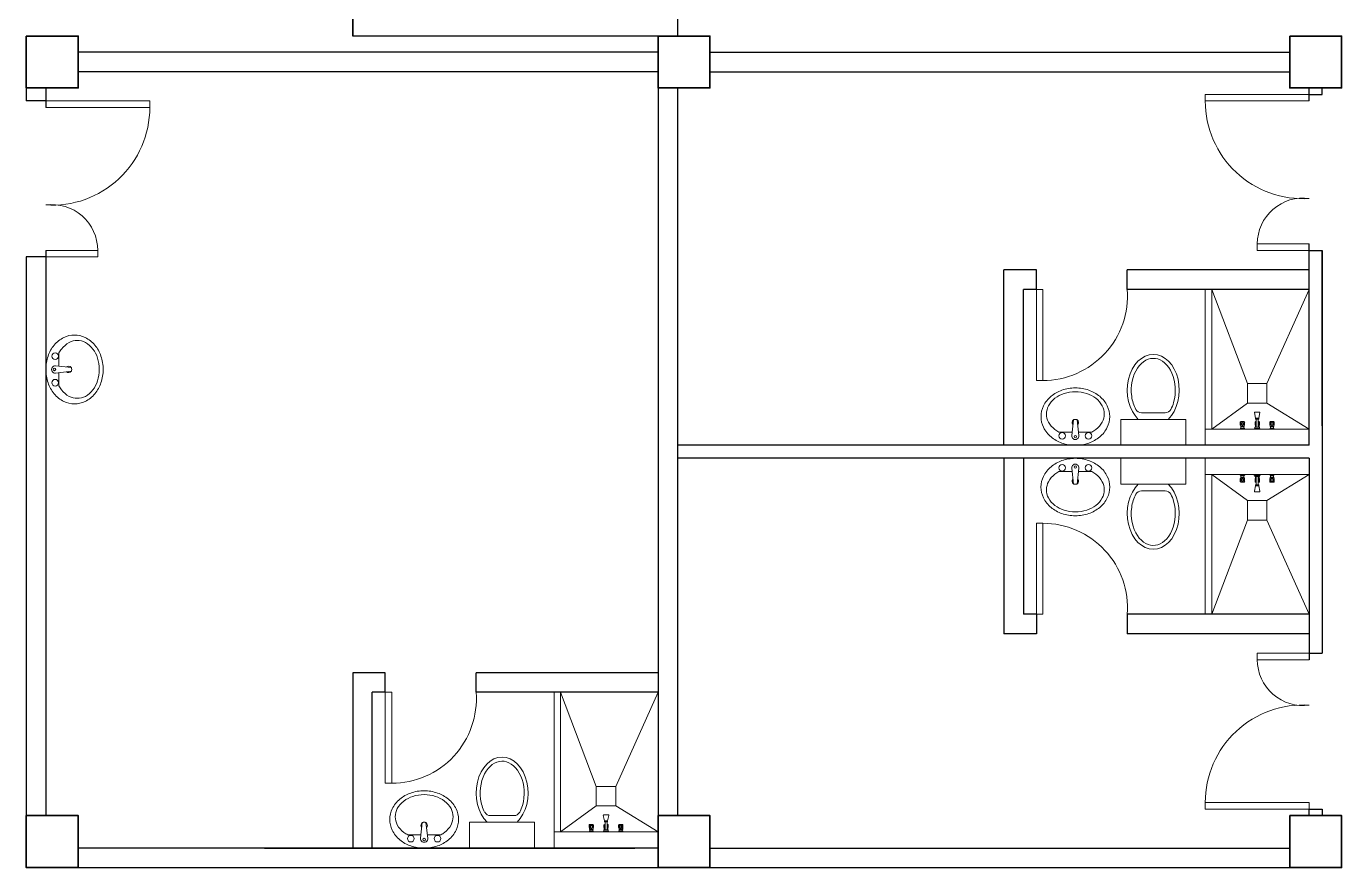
# Model space of a CAD drawing. Header units: millimetres. Extents: x 63005 to 126950, y 36019 to 74749.
# Drawn here: x 63210.56 to 63220.68, y 36152.8 to 36159.28 of the extents above; entities that cross this region are included whole.
import ezdxf

# ---------------------------------------------------------------- set-up
doc = ezdxf.new("R2010")
doc.units = ezdxf.units.MM
doc.header["$LTSCALE"] = 0.04

msp = doc.modelspace()

# ---------------------------------------------------------------- linework, layer by layer
at = {"color": 8, "lineweight": 25}
for p, q in [((63215.568, 36163.58), (63215.568, 36159.205)), ((63213.068, 36160.392), (63213.068, 36159.205)), ((63215.418, 36159.08), (63210.955, 36159.08)), ((63215.818, 36159.08), (63220.28, 36159.08)), ((63215.418, 36158.93), (63210.955, 36158.93)), ((63215.818, 36158.93), (63220.28, 36158.93)), ((63210.555, 36158.805), (63210.555, 36158.705)), ((63210.705, 36158.805), (63210.705, 36158.655)), ((63215.418, 36158.805), (63215.418, 36153.205)), ((63215.568, 36158.805), (63215.568, 36153.205)), ((63210.705, 36158.705), (63210.555, 36158.705)), ((63210.705, 36157.555), (63210.705, 36153.205)), ((63210.555, 36157.505), (63210.555, 36153.205)), ((63210.705, 36157.505), (63210.555, 36157.505)), ((63220.43, 36156.055), (63215.568, 36156.055)), ((63220.43, 36155.955), (63215.568, 36155.955)), ((63215.418, 36152.955), (63210.955, 36152.955)), ((63215.818, 36152.955), (63220.28, 36152.955)), ((63210.955, 36152.805), (63215.418, 36152.805)), ((63215.818, 36152.805), (63220.28, 36152.805))]:
    msp.add_line(p, q, dxfattribs=at)
at = {"color": 8, "linetype": 'ByBlock', "lineweight": 25}
for p, q in [((63220.43, 36158.705), (63220.43, 36158.805)), ((63220.43, 36158.755), (63220.53, 36158.755)), ((63220.53, 36158.755), (63220.53, 36158.805)), ((63220.43, 36156.055), (63220.43, 36157.605)), ((63220.43, 36157.555), (63220.53, 36157.555)), ((63220.53, 36156.205), (63220.53, 36157.555)), ((63220.53, 36157.555), (63220.53, 36154.455)), ((63220.43, 36155.955), (63220.43, 36154.405)), ((63220.53, 36155.805), (63220.53, 36154.455)), ((63220.43, 36154.455), (63220.53, 36154.455)), ((63213.068, 36154.305), (63213.068, 36152.955)), ((63220.43, 36153.205), (63220.43, 36153.255)), ((63220.43, 36153.255), (63220.53, 36153.255)), ((63220.53, 36153.255), (63220.53, 36153.205)), ((63212.389, 36152.955), (63215.239, 36152.955))]:
    msp.add_line(p, q, dxfattribs=at)
at = {"color": 8, "linetype": 'ByBlock', "lineweight": 25, "ltscale": 0.3}
for p, q in [((63218.33, 36157.405), (63218.08, 36157.405)), ((63218.08, 36156.055), (63218.08, 36157.405)), ((63218.33, 36157.255), (63218.33, 36157.405)), ((63220.43, 36157.405), (63219.03, 36157.405)), ((63219.03, 36157.255), (63219.03, 36157.405)), ((63218.33, 36157.255), (63218.23, 36157.255)), ((63218.23, 36156.055), (63218.23, 36157.255)), ((63220.43, 36157.255), (63219.03, 36157.255)), ((63218.08, 36155.955), (63218.08, 36154.605)), ((63218.23, 36155.955), (63218.23, 36154.755)), ((63218.33, 36154.755), (63218.23, 36154.755)), ((63218.33, 36154.755), (63218.33, 36154.605)), ((63220.43, 36154.755), (63219.03, 36154.755)), ((63219.03, 36154.755), (63219.03, 36154.605)), ((63218.33, 36154.605), (63218.08, 36154.605)), ((63220.43, 36154.605), (63219.03, 36154.605)), ((63213.318, 36154.305), (63213.068, 36154.305)), ((63213.318, 36154.155), (63213.318, 36154.305)), ((63215.418, 36154.305), (63214.018, 36154.305)), ((63214.018, 36154.155), (63214.018, 36154.305)), ((63213.318, 36154.155), (63213.218, 36154.155)), ((63213.218, 36152.955), (63213.218, 36154.155)), ((63215.418, 36154.155), (63214.018, 36154.155))]:
    msp.add_line(p, q, dxfattribs=at)
at = {"color": 8, "linetype": 'ByBlock', "lineweight": 9, "ltscale": 0.3}
for p, q in [((63219.955, 36156.53), (63219.68, 36157.255)), ((63220.105, 36156.53), (63220.43, 36157.255)), ((63219.955, 36156.38), (63219.68, 36156.18)), ((63220.105, 36156.38), (63220.43, 36156.18)), ((63219.955, 36155.63), (63219.68, 36155.83)), ((63220.105, 36155.63), (63220.43, 36155.83)), ((63219.955, 36155.48), (63219.68, 36154.755)), ((63220.105, 36155.48), (63220.43, 36154.755)), ((63214.943, 36153.43), (63214.668, 36154.155)), ((63215.093, 36153.43), (63215.418, 36154.155)), ((63214.943, 36153.28), (63214.668, 36153.08)), ((63215.093, 36153.28), (63215.418, 36153.08))]:
    msp.add_line(p, q, dxfattribs=at)
at = {"color": 8, "lineweight": 9}
for p, q in [((63210.903, 36156.654), (63210.781, 36156.667)), ((63210.903, 36156.625), (63210.781, 36156.611)), ((63219.321, 36156.305), (63219.14, 36156.305)), ((63220.018, 36156.265), (63220.01, 36156.307)), ((63220.011, 36156.311), (63220.05, 36156.311)), ((63220.043, 36156.265), (63220.051, 36156.307)), ((63218.616, 36156.252), (63218.603, 36156.131)), ((63218.645, 36156.252), (63218.658, 36156.131)), ((63218.98, 36156.255), (63218.98, 36156.055)), ((63219.48, 36156.255), (63218.98, 36156.255)), ((63219.48, 36156.055), (63219.48, 36156.255)), ((63219.904, 36156.237), (63219.9, 36156.235)), ((63219.9, 36156.235), (63219.9, 36156.213)), ((63219.933, 36156.235), (63219.9, 36156.235)), ((63219.9, 36156.213), (63219.902, 36156.209)), ((63219.903, 36156.207), (63219.903, 36156.201)), ((63219.931, 36156.201), (63219.903, 36156.201)), ((63219.903, 36156.201), (63219.904, 36156.199)), ((63219.904, 36156.238), (63219.904, 36156.237)), ((63219.93, 36156.238), (63219.904, 36156.238)), ((63219.93, 36156.237), (63219.904, 36156.237)), ((63219.904, 36156.226), (63219.904, 36156.214)), ((63219.904, 36156.213), (63219.911, 36156.213)), ((63219.93, 36156.199), (63219.904, 36156.199)), ((63219.905, 36156.187), (63219.905, 36156.199)), ((63219.911, 36156.226), (63219.911, 36156.214)), ((63219.923, 36156.226), (63219.923, 36156.214)), ((63219.93, 36156.213), (63219.923, 36156.213)), ((63219.928, 36156.187), (63219.928, 36156.199)), ((63219.93, 36156.238), (63219.93, 36156.237)), ((63219.93, 36156.237), (63219.933, 36156.235)), ((63219.93, 36156.226), (63219.93, 36156.214)), ((63219.931, 36156.201), (63219.93, 36156.199)), ((63219.933, 36156.213), (63219.931, 36156.209)), ((63219.931, 36156.207), (63219.931, 36156.201)), ((63219.933, 36156.235), (63219.933, 36156.213)), ((63220.013, 36156.195), (63220.048, 36156.195)), ((63220.013, 36156.185), (63220.013, 36156.195)), ((63220.017, 36156.237), (63220.014, 36156.235)), ((63220.023, 36156.235), (63220.014, 36156.235)), ((63220.014, 36156.235), (63220.014, 36156.213)), ((63220.014, 36156.213), (63220.016, 36156.209)), ((63220.016, 36156.207), (63220.016, 36156.201)), ((63220.023, 36156.201), (63220.016, 36156.201)), ((63220.016, 36156.201), (63220.017, 36156.199)), ((63220.023, 36156.238), (63220.017, 36156.238)), ((63220.017, 36156.238), (63220.017, 36156.237)), ((63220.023, 36156.237), (63220.017, 36156.237)), ((63220.017, 36156.226), (63220.017, 36156.214)), ((63220.017, 36156.213), (63220.023, 36156.213)), ((63220.023, 36156.199), (63220.017, 36156.199)), ((63220.043, 36156.265), (63220.018, 36156.265)), ((63220.018, 36156.265), (63220.018, 36156.257)), ((63220.043, 36156.265), (63220.018, 36156.265)), ((63220.018, 36156.257), (63220.043, 36156.257)), ((63220.019, 36156.195), (63220.019, 36156.199)), ((63220.023, 36156.195), (63220.023, 36156.257)), ((63220.038, 36156.195), (63220.023, 36156.195)), ((63220.038, 36156.257), (63220.038, 36156.195)), ((63220.044, 36156.238), (63220.038, 36156.238)), ((63220.044, 36156.237), (63220.038, 36156.237)), ((63220.047, 36156.235), (63220.038, 36156.235)), ((63220.044, 36156.213), (63220.038, 36156.213)), ((63220.044, 36156.201), (63220.038, 36156.201)), ((63220.044, 36156.199), (63220.038, 36156.199)), ((63220.042, 36156.195), (63220.042, 36156.199)), ((63220.043, 36156.257), (63220.043, 36156.265)), ((63220.044, 36156.238), (63220.044, 36156.237)), ((63220.044, 36156.237), (63220.047, 36156.235)), ((63220.044, 36156.226), (63220.044, 36156.214)), ((63220.044, 36156.207), (63220.044, 36156.201)), ((63220.044, 36156.201), (63220.044, 36156.199)), ((63220.047, 36156.213), (63220.045, 36156.209)), ((63220.047, 36156.235), (63220.047, 36156.213)), ((63220.048, 36156.195), (63220.048, 36156.185)), ((63220.131, 36156.237), (63220.127, 36156.235)), ((63220.161, 36156.235), (63220.127, 36156.235)), ((63220.127, 36156.235), (63220.127, 36156.213)), ((63220.127, 36156.213), (63220.13, 36156.209)), ((63220.13, 36156.207), (63220.13, 36156.201)), ((63220.13, 36156.201), (63220.131, 36156.199)), ((63220.158, 36156.201), (63220.13, 36156.201)), ((63220.157, 36156.238), (63220.131, 36156.238)), ((63220.131, 36156.238), (63220.131, 36156.237)), ((63220.157, 36156.237), (63220.131, 36156.237)), ((63220.131, 36156.226), (63220.131, 36156.214)), ((63220.131, 36156.213), (63220.138, 36156.213)), ((63220.157, 36156.199), (63220.131, 36156.199)), ((63220.133, 36156.187), (63220.133, 36156.199)), ((63220.138, 36156.226), (63220.138, 36156.214)), ((63220.15, 36156.226), (63220.15, 36156.214)), ((63220.157, 36156.213), (63220.15, 36156.213)), ((63220.155, 36156.187), (63220.155, 36156.199)), ((63220.157, 36156.238), (63220.157, 36156.237)), ((63220.157, 36156.237), (63220.161, 36156.235)), ((63220.157, 36156.226), (63220.157, 36156.214)), ((63220.158, 36156.201), (63220.157, 36156.199)), ((63220.158, 36156.207), (63220.158, 36156.201)), ((63220.161, 36156.213), (63220.159, 36156.209)), ((63220.161, 36156.235), (63220.161, 36156.213)), ((63219.9, 36156.18), (63219.903, 36156.187)), ((63219.9, 36156.18), (63219.9, 36156.18)), ((63219.934, 36156.18), (63219.9, 36156.18)), ((63219.934, 36156.18), (63219.9, 36156.18)), ((63219.93, 36156.187), (63219.903, 36156.187)), ((63219.934, 36156.18), (63219.93, 36156.187)), ((63219.934, 36156.18), (63219.934, 36156.18)), ((63220.001, 36156.18), (63220.013, 36156.185)), ((63220.059, 36156.18), (63220.001, 36156.18)), ((63220.013, 36156.185), (63220.048, 36156.185)), ((63220.048, 36156.185), (63220.013, 36156.185)), ((63220.048, 36156.185), (63220.059, 36156.18)), ((63220.127, 36156.18), (63220.13, 36156.187)), ((63220.161, 36156.18), (63220.127, 36156.18)), ((63220.161, 36156.18), (63220.127, 36156.18)), ((63220.127, 36156.18), (63220.127, 36156.18)), ((63220.158, 36156.187), (63220.13, 36156.187)), ((63220.161, 36156.18), (63220.158, 36156.187)), ((63220.161, 36156.18), (63220.161, 36156.18)), ((63218.98, 36156.055), (63219.48, 36156.055)), ((63218.98, 36155.755), (63218.98, 36155.955)), ((63218.98, 36155.955), (63219.48, 36155.955)), ((63219.48, 36155.955), (63219.48, 36155.755)), ((63218.616, 36155.757), (63218.603, 36155.879)), ((63218.645, 36155.757), (63218.658, 36155.879)), ((63219.9, 36155.829), (63219.9, 36155.83)), ((63219.934, 36155.83), (63219.9, 36155.83)), ((63219.9, 36155.829), (63219.903, 36155.822)), ((63219.934, 36155.829), (63219.9, 36155.829)), ((63219.9, 36155.796), (63219.902, 36155.8)), ((63219.9, 36155.774), (63219.9, 36155.796)), ((63219.93, 36155.822), (63219.903, 36155.822)), ((63219.903, 36155.808), (63219.904, 36155.81)), ((63219.903, 36155.802), (63219.903, 36155.808)), ((63219.931, 36155.808), (63219.903, 36155.808)), ((63219.93, 36155.81), (63219.904, 36155.81)), ((63219.904, 36155.796), (63219.911, 36155.796)), ((63219.904, 36155.783), (63219.904, 36155.795)), ((63219.905, 36155.822), (63219.905, 36155.81)), ((63219.911, 36155.783), (63219.911, 36155.795)), ((63219.93, 36155.796), (63219.923, 36155.796)), ((63219.923, 36155.783), (63219.923, 36155.795)), ((63219.928, 36155.822), (63219.928, 36155.81)), ((63219.934, 36155.829), (63219.93, 36155.822)), ((63219.931, 36155.808), (63219.93, 36155.81)), ((63219.93, 36155.783), (63219.93, 36155.795)), ((63219.931, 36155.802), (63219.931, 36155.808)), ((63219.933, 36155.796), (63219.931, 36155.8)), ((63219.933, 36155.774), (63219.933, 36155.796)), ((63219.934, 36155.829), (63219.934, 36155.83)), ((63220.001, 36155.83), (63220.013, 36155.824)), ((63220.059, 36155.83), (63220.001, 36155.83)), ((63220.013, 36155.824), (63220.048, 36155.824)), ((63220.048, 36155.824), (63220.013, 36155.824)), ((63220.013, 36155.824), (63220.013, 36155.814)), ((63220.013, 36155.814), (63220.048, 36155.814)), ((63220.014, 36155.796), (63220.016, 36155.8)), ((63220.014, 36155.774), (63220.014, 36155.796)), ((63220.016, 36155.808), (63220.017, 36155.81)), ((63220.023, 36155.808), (63220.016, 36155.808)), ((63220.016, 36155.802), (63220.016, 36155.808)), ((63220.023, 36155.81), (63220.017, 36155.81)), ((63220.017, 36155.796), (63220.023, 36155.796)), ((63220.017, 36155.783), (63220.017, 36155.795)), ((63220.019, 36155.814), (63220.019, 36155.81)), ((63220.023, 36155.814), (63220.023, 36155.752)), ((63220.038, 36155.814), (63220.023, 36155.814)), ((63220.038, 36155.752), (63220.038, 36155.814)), ((63220.044, 36155.81), (63220.038, 36155.81)), ((63220.044, 36155.808), (63220.038, 36155.808)), ((63220.044, 36155.796), (63220.038, 36155.796)), ((63220.042, 36155.814), (63220.042, 36155.81)), ((63220.044, 36155.808), (63220.044, 36155.81)), ((63220.044, 36155.802), (63220.044, 36155.808)), ((63220.044, 36155.783), (63220.044, 36155.795)), ((63220.047, 36155.796), (63220.045, 36155.8)), ((63220.047, 36155.774), (63220.047, 36155.796)), ((63220.048, 36155.824), (63220.059, 36155.83)), ((63220.048, 36155.814), (63220.048, 36155.824)), ((63220.161, 36155.83), (63220.127, 36155.83)), ((63220.127, 36155.829), (63220.127, 36155.83)), ((63220.161, 36155.829), (63220.127, 36155.829)), ((63220.127, 36155.829), (63220.13, 36155.822)), ((63220.127, 36155.796), (63220.13, 36155.8)), ((63220.127, 36155.774), (63220.127, 36155.796)), ((63220.158, 36155.822), (63220.13, 36155.822)), ((63220.13, 36155.808), (63220.131, 36155.81)), ((63220.158, 36155.808), (63220.13, 36155.808)), ((63220.13, 36155.802), (63220.13, 36155.808)), ((63220.157, 36155.81), (63220.131, 36155.81)), ((63220.131, 36155.796), (63220.138, 36155.796)), ((63220.131, 36155.783), (63220.131, 36155.795)), ((63220.133, 36155.822), (63220.133, 36155.81)), ((63220.138, 36155.783), (63220.138, 36155.795)), ((63220.157, 36155.796), (63220.15, 36155.796)), ((63220.15, 36155.783), (63220.15, 36155.795)), ((63220.155, 36155.822), (63220.155, 36155.81)), ((63220.158, 36155.808), (63220.157, 36155.81)), ((63220.157, 36155.783), (63220.157, 36155.795)), ((63220.161, 36155.829), (63220.158, 36155.822)), ((63220.158, 36155.802), (63220.158, 36155.808)), ((63220.161, 36155.796), (63220.159, 36155.8)), ((63220.161, 36155.829), (63220.161, 36155.83)), ((63220.161, 36155.774), (63220.161, 36155.796)), ((63219.48, 36155.755), (63218.98, 36155.755)), ((63219.321, 36155.705), (63219.14, 36155.705)), ((63219.904, 36155.772), (63219.9, 36155.774)), ((63219.933, 36155.774), (63219.9, 36155.774)), ((63219.904, 36155.771), (63219.904, 36155.772)), ((63219.93, 36155.772), (63219.904, 36155.772)), ((63219.93, 36155.771), (63219.904, 36155.771)), ((63219.93, 36155.772), (63219.933, 36155.774)), ((63219.93, 36155.771), (63219.93, 36155.772)), ((63220.018, 36155.744), (63220.01, 36155.702)), ((63220.011, 36155.698), (63220.05, 36155.698)), ((63220.023, 36155.774), (63220.014, 36155.774)), ((63220.017, 36155.772), (63220.014, 36155.774)), ((63220.023, 36155.772), (63220.017, 36155.772)), ((63220.017, 36155.771), (63220.017, 36155.772)), ((63220.023, 36155.771), (63220.017, 36155.771)), ((63220.018, 36155.744), (63220.018, 36155.752)), ((63220.018, 36155.752), (63220.043, 36155.752)), ((63220.043, 36155.744), (63220.018, 36155.744)), ((63220.043, 36155.744), (63220.018, 36155.744)), ((63220.047, 36155.774), (63220.038, 36155.774)), ((63220.044, 36155.772), (63220.038, 36155.772)), ((63220.044, 36155.771), (63220.038, 36155.771)), ((63220.043, 36155.752), (63220.043, 36155.744)), ((63220.043, 36155.744), (63220.051, 36155.702)), ((63220.044, 36155.772), (63220.047, 36155.774)), ((63220.044, 36155.771), (63220.044, 36155.772)), ((63220.161, 36155.774), (63220.127, 36155.774)), ((63220.131, 36155.772), (63220.127, 36155.774)), ((63220.157, 36155.772), (63220.131, 36155.772)), ((63220.131, 36155.771), (63220.131, 36155.772)), ((63220.157, 36155.771), (63220.131, 36155.771)), ((63220.157, 36155.772), (63220.161, 36155.774)), ((63220.157, 36155.771), (63220.157, 36155.772)), ((63214.309, 36153.205), (63214.128, 36153.205)), ((63215.006, 36153.165), (63214.997, 36153.207)), ((63214.999, 36153.211), (63215.037, 36153.211)), ((63215.03, 36153.165), (63215.006, 36153.165)), ((63215.006, 36153.165), (63215.006, 36153.157)), ((63215.03, 36153.165), (63215.006, 36153.165)), ((63215.006, 36153.157), (63215.03, 36153.157)), ((63215.01, 36153.095), (63215.01, 36153.157)), ((63215.026, 36153.157), (63215.026, 36153.095)), ((63215.03, 36153.165), (63215.039, 36153.207)), ((63215.03, 36153.157), (63215.03, 36153.165)), ((63213.603, 36153.152), (63213.59, 36153.031)), ((63213.632, 36153.152), (63213.646, 36153.031)), ((63213.968, 36153.155), (63213.968, 36152.955)), ((63214.468, 36153.155), (63213.968, 36153.155)), ((63214.468, 36152.955), (63214.468, 36153.155)), ((63214.887, 36153.08), (63214.891, 36153.087)), ((63214.887, 36153.08), (63214.887, 36153.08)), ((63214.921, 36153.08), (63214.887, 36153.08)), ((63214.921, 36153.08), (63214.887, 36153.08)), ((63214.891, 36153.137), (63214.888, 36153.135)), ((63214.888, 36153.135), (63214.888, 36153.113)), ((63214.921, 36153.135), (63214.888, 36153.135)), ((63214.888, 36153.113), (63214.89, 36153.109)), ((63214.89, 36153.107), (63214.89, 36153.101)), ((63214.918, 36153.101), (63214.89, 36153.101)), ((63214.89, 36153.101), (63214.891, 36153.099)), ((63214.891, 36153.138), (63214.891, 36153.137)), ((63214.917, 36153.138), (63214.891, 36153.138)), ((63214.917, 36153.137), (63214.891, 36153.137)), ((63214.891, 36153.126), (63214.891, 36153.114)), ((63214.891, 36153.113), (63214.898, 36153.113)), ((63214.918, 36153.099), (63214.891, 36153.099)), ((63214.918, 36153.087), (63214.891, 36153.087)), ((63214.893, 36153.087), (63214.893, 36153.099)), ((63214.898, 36153.126), (63214.898, 36153.114)), ((63214.91, 36153.126), (63214.91, 36153.114)), ((63214.918, 36153.113), (63214.91, 36153.113)), ((63214.916, 36153.087), (63214.916, 36153.099)), ((63214.917, 36153.138), (63214.917, 36153.137)), ((63214.917, 36153.137), (63214.921, 36153.135)), ((63214.917, 36153.126), (63214.917, 36153.114)), ((63214.918, 36153.107), (63214.918, 36153.101)), ((63214.918, 36153.101), (63214.918, 36153.099)), ((63214.921, 36153.08), (63214.918, 36153.087)), ((63214.921, 36153.113), (63214.919, 36153.109)), ((63214.921, 36153.135), (63214.921, 36153.113)), ((63214.921, 36153.08), (63214.921, 36153.08)), ((63214.989, 36153.08), (63215.001, 36153.085)), ((63215.047, 36153.08), (63214.989, 36153.08)), ((63215.005, 36153.137), (63215.001, 36153.135)), ((63215.01, 36153.135), (63215.001, 36153.135)), ((63215.001, 36153.135), (63215.001, 36153.113)), ((63215.001, 36153.113), (63215.003, 36153.109)), ((63215.001, 36153.095), (63215.035, 36153.095)), ((63215.001, 36153.085), (63215.001, 36153.095)), ((63215.001, 36153.085), (63215.035, 36153.085)), ((63215.035, 36153.085), (63215.001, 36153.085)), ((63215.004, 36153.107), (63215.004, 36153.101)), ((63215.01, 36153.101), (63215.004, 36153.101)), ((63215.004, 36153.101), (63215.005, 36153.099)), ((63215.01, 36153.138), (63215.005, 36153.138)), ((63215.005, 36153.138), (63215.005, 36153.137)), ((63215.01, 36153.137), (63215.005, 36153.137)), ((63215.005, 36153.126), (63215.005, 36153.114)), ((63215.005, 36153.113), (63215.01, 36153.113)), ((63215.01, 36153.099), (63215.005, 36153.099)), ((63215.007, 36153.095), (63215.007, 36153.099)), ((63215.026, 36153.095), (63215.01, 36153.095)), ((63215.031, 36153.138), (63215.026, 36153.138)), ((63215.031, 36153.137), (63215.026, 36153.137)), ((63215.035, 36153.135), (63215.026, 36153.135)), ((63215.031, 36153.113), (63215.026, 36153.113)), ((63215.032, 36153.101), (63215.026, 36153.101)), ((63215.031, 36153.099), (63215.026, 36153.099)), ((63215.029, 36153.095), (63215.029, 36153.099)), ((63215.031, 36153.138), (63215.031, 36153.137)), ((63215.031, 36153.137), (63215.035, 36153.135)), ((63215.031, 36153.126), (63215.031, 36153.114)), ((63215.032, 36153.101), (63215.031, 36153.099)), ((63215.035, 36153.113), (63215.032, 36153.109)), ((63215.032, 36153.107), (63215.032, 36153.101)), ((63215.035, 36153.135), (63215.035, 36153.113)), ((63215.035, 36153.095), (63215.035, 36153.085)), ((63215.035, 36153.085), (63215.047, 36153.08)), ((63215.119, 36153.137), (63215.115, 36153.135)), ((63215.148, 36153.135), (63215.115, 36153.135)), ((63215.115, 36153.135), (63215.115, 36153.113)), ((63215.115, 36153.113), (63215.117, 36153.109)), ((63215.115, 36153.08), (63215.118, 36153.087)), ((63215.149, 36153.08), (63215.115, 36153.08)), ((63215.149, 36153.08), (63215.115, 36153.08)), ((63215.115, 36153.08), (63215.115, 36153.08)), ((63215.118, 36153.126), (63215.118, 36153.114)), ((63215.118, 36153.113), (63215.126, 36153.113)), ((63215.118, 36153.107), (63215.118, 36153.101)), ((63215.118, 36153.101), (63215.118, 36153.099)), ((63215.146, 36153.101), (63215.118, 36153.101)), ((63215.145, 36153.099), (63215.118, 36153.099)), ((63215.145, 36153.087), (63215.118, 36153.087)), ((63215.145, 36153.138), (63215.119, 36153.138)), ((63215.119, 36153.138), (63215.119, 36153.137)), ((63215.145, 36153.137), (63215.119, 36153.137)), ((63215.12, 36153.087), (63215.12, 36153.099)), ((63215.126, 36153.126), (63215.126, 36153.114)), ((63215.145, 36153.113), (63215.137, 36153.113)), ((63215.138, 36153.126), (63215.138, 36153.114)), ((63215.143, 36153.087), (63215.143, 36153.099)), ((63215.145, 36153.138), (63215.145, 36153.137)), ((63215.145, 36153.137), (63215.148, 36153.135)), ((63215.145, 36153.126), (63215.145, 36153.114)), ((63215.146, 36153.101), (63215.145, 36153.099)), ((63215.149, 36153.08), (63215.145, 36153.087)), ((63215.148, 36153.113), (63215.146, 36153.109)), ((63215.146, 36153.107), (63215.146, 36153.101)), ((63215.148, 36153.135), (63215.148, 36153.113)), ((63215.149, 36153.08), (63215.149, 36153.08)), ((63213.968, 36152.955), (63214.468, 36152.955))]:
    msp.add_line(p, q, dxfattribs=at)
at = {"color": 8, "linetype": 'ByBlock', "lineweight": 9}
for p, q in [((63220.43, 36156.18), (63219.63, 36156.18)), ((63220.43, 36155.83), (63219.63, 36155.83)), ((63220.53, 36155.755), (63220.53, 36155.805)), ((63215.418, 36153.08), (63214.618, 36153.08)), ((63213.218, 36152.955), (63215.168, 36152.955))]:
    msp.add_line(p, q, dxfattribs=at)
at = {"color": 8, "lineweight": 25}
msp.add_lwpolyline([(63213.068, 36162.392), (63213.068, 36163.58), (63215.568, 36163.58), (63215.568, 36159.205), (63213.068, 36159.205), (63213.068, 36160.392)], dxfattribs=at)
at = {"color": 8, "lineweight": 35}
for points in [[(63210.555, 36159.205), (63210.955, 36159.205), (63210.955, 36158.805), (63210.555, 36158.805)], [(63215.418, 36159.205), (63215.818, 36159.205), (63215.818, 36158.805), (63215.418, 36158.805)], [(63220.28, 36159.205), (63220.68, 36159.205), (63220.68, 36158.805), (63220.28, 36158.805)], [(63210.555, 36153.205), (63210.955, 36153.205), (63210.955, 36152.805), (63210.555, 36152.805)], [(63215.418, 36153.205), (63215.818, 36153.205), (63215.818, 36152.805), (63215.418, 36152.805)], [(63220.28, 36153.205), (63220.68, 36153.205), (63220.68, 36152.805), (63220.28, 36152.805)]]:
    msp.add_lwpolyline(points, close=True, dxfattribs=at)
at = {"color": 8, "lineweight": 13, "ltscale": 0.03}
for points in [[(63220.43, 36158.705), (63220.43, 36158.755), (63219.63, 36158.755), (63219.63, 36158.705)], [(63210.705, 36157.505), (63210.705, 36157.555), (63211.105, 36157.555), (63211.105, 36157.505)], [(63220.43, 36157.555), (63220.43, 36157.605), (63220.03, 36157.605), (63220.03, 36157.555)], [(63218.33, 36157.255), (63218.38, 36157.255), (63218.38, 36156.555), (63218.33, 36156.555)], [(63218.33, 36154.755), (63218.38, 36154.755), (63218.38, 36155.455), (63218.33, 36155.455)], [(63220.43, 36154.455), (63220.43, 36154.405), (63220.03, 36154.405), (63220.03, 36154.455)], [(63213.318, 36154.155), (63213.368, 36154.155), (63213.368, 36153.455), (63213.318, 36153.455)], [(63220.43, 36153.305), (63220.43, 36153.255), (63219.63, 36153.255), (63219.63, 36153.305)]]:
    msp.add_lwpolyline(points, close=True, dxfattribs=at)
msp.add_lwpolyline([(63210.705, 36158.705), (63211.505, 36158.705), (63211.505, 36158.655), (63210.705, 36158.655)], dxfattribs=at)
at = {"color": 8, "linetype": 'ByBlock', "lineweight": 9, "ltscale": 0.3}
for points in [[(63219.68, 36156.18), (63219.68, 36157.255), (63219.63, 36157.255), (63219.63, 36156.055), (63219.63, 36156.055)], [(63219.68, 36155.83), (63219.68, 36154.755), (63219.63, 36154.755), (63219.63, 36155.955), (63219.63, 36155.955)], [(63214.668, 36153.08), (63214.668, 36154.155), (63214.618, 36154.155), (63214.618, 36152.955), (63214.618, 36152.955)]]:
    msp.add_lwpolyline(points, dxfattribs=at)
at = {"color": 8, "lineweight": 9}
for points in [[(63210.926, 36156.374, 0.11576), (63211.009, 36156.393, 0.104047), (63211.083, 36156.452, 0.090875), (63211.13, 36156.536, 0.083344), (63211.147, 36156.639, 0.083344), (63211.13, 36156.742, 0.090875), (63211.083, 36156.826, 0.104047), (63211.009, 36156.885, 0.11576), (63210.926, 36156.904, 0.11576), (63210.844, 36156.885, 0.104047), (63210.77, 36156.826, 0.090875), (63210.723, 36156.742, 0.083344), (63210.705, 36156.639, 0.083344), (63210.723, 36156.536, 0.090875), (63210.77, 36156.452, 0.104047), (63210.844, 36156.393, 0.11576)], [(63218.895, 36155.734, -0.11576), (63218.876, 36155.651, -0.104047), (63218.818, 36155.577, -0.090875), (63218.734, 36155.53, -0.083344), (63218.63, 36155.513, -0.083344), (63218.527, 36155.53, -0.090875), (63218.443, 36155.577, -0.104047), (63218.385, 36155.651, -0.11576), (63218.365, 36155.734, -0.11576), (63218.385, 36155.816, -0.104047), (63218.443, 36155.89, -0.090875), (63218.527, 36155.937, -0.083344), (63218.63, 36155.955, -0.083344), (63218.734, 36155.937, -0.090875), (63218.818, 36155.89, -0.104047), (63218.876, 36155.816, -0.11576)], [(63213.883, 36153.176, 0.11576), (63213.864, 36153.258, 0.104047), (63213.805, 36153.332, 0.090875), (63213.721, 36153.379, 0.083344), (63213.618, 36153.397, 0.083344), (63213.514, 36153.379, 0.090875), (63213.431, 36153.332, 0.104047), (63213.372, 36153.258, 0.11576), (63213.353, 36153.176, 0.11576), (63213.372, 36153.093, 0.104047), (63213.431, 36153.019, 0.090875), (63213.514, 36152.972, 0.083344), (63213.618, 36152.955, 0.083344), (63213.721, 36152.972, 0.090875), (63213.805, 36153.019, 0.104047), (63213.864, 36153.093, 0.11576)]]:
    msp.add_lwpolyline(points, format="xyb", close=True, dxfattribs=at)
for points in [[(63210.947, 36156.417, 0.124838), (63211.01, 36156.432, 0.105788), (63211.068, 36156.482, 0.086697), (63211.104, 36156.551, 0.076776), (63211.117, 36156.639, 0.076776), (63211.104, 36156.727, 0.086697), (63211.068, 36156.796, 0.105788), (63211.01, 36156.846, 0.124838), (63210.947, 36156.862, 0.124838), (63210.885, 36156.846, 0.105788), (63210.827, 36156.796, 0.040067), (63210.807, 36156.766), (63210.807, 36156.663, 0.040067)], [(63210.807, 36156.615), (63210.807, 36156.512, 0.040067), (63210.827, 36156.482, 0.105788), (63210.885, 36156.432, 0.124838), (63210.947, 36156.417, 0.124838)], [(63218.853, 36156.297, 0.124838), (63218.837, 36156.359, 0.105788), (63218.788, 36156.417, 0.086697), (63218.718, 36156.453, 0.076776), (63218.63, 36156.467, 0.076776), (63218.543, 36156.453, 0.086697), (63218.473, 36156.417, 0.105788), (63218.424, 36156.359, 0.124838), (63218.408, 36156.297, 0.124838), (63218.424, 36156.234, 0.105788), (63218.473, 36156.176, 0.040067), (63218.504, 36156.157), (63218.606, 36156.157, 0.040067)], [(63218.655, 36156.157), (63218.757, 36156.157, 0.040067), (63218.788, 36156.176, 0.105788), (63218.837, 36156.234, 0.124838), (63218.853, 36156.297, 0.124838)], [(63218.853, 36155.713, -0.124838), (63218.837, 36155.65, -0.105788), (63218.788, 36155.592, -0.086697), (63218.718, 36155.556, -0.076776), (63218.63, 36155.543, -0.076776), (63218.543, 36155.556, -0.086697), (63218.473, 36155.592, -0.105788), (63218.424, 36155.65, -0.124838), (63218.408, 36155.713, -0.124838), (63218.424, 36155.775, -0.105788), (63218.473, 36155.833, -0.040067), (63218.504, 36155.853), (63218.606, 36155.853, -0.040067)], [(63218.655, 36155.853), (63218.757, 36155.853, -0.040067), (63218.788, 36155.833, -0.105788), (63218.837, 36155.775, -0.124838), (63218.853, 36155.713, -0.124838)], [(63213.84, 36153.197, 0.124838), (63213.825, 36153.259, 0.105788), (63213.775, 36153.317, 0.086697), (63213.706, 36153.353, 0.076776), (63213.618, 36153.367, 0.076776), (63213.53, 36153.353, 0.086697), (63213.461, 36153.317, 0.105788), (63213.411, 36153.259, 0.124838), (63213.395, 36153.197, 0.124838), (63213.411, 36153.134, 0.105788), (63213.461, 36153.076, 0.040067), (63213.491, 36153.057), (63213.594, 36153.057, 0.040067)], [(63213.642, 36153.057), (63213.745, 36153.057, 0.040067), (63213.775, 36153.076, 0.105788), (63213.825, 36153.134, 0.124838), (63213.84, 36153.197, 0.124838)]]:
    msp.add_lwpolyline(points, format="xyb", dxfattribs=at)
at = {"color": 8, "linetype": 'ByBlock', "lineweight": 9, "ltscale": 0.03}
for points in [[(63219.955, 36156.38), (63220.105, 36156.38), (63220.105, 36156.53), (63219.955, 36156.53)], [(63219.955, 36155.63), (63220.105, 36155.63), (63220.105, 36155.48), (63219.955, 36155.48)], [(63214.943, 36153.28), (63215.093, 36153.28), (63215.093, 36153.43), (63214.943, 36153.43)]]:
    msp.add_lwpolyline(points, close=True, dxfattribs=at)
at = {"color": 8, "lineweight": 9}
for centre, radius in [((63210.778, 36156.741), 0.0255), ((63210.772, 36156.639), 0.0095), ((63210.778, 36156.537), 0.0255), ((63218.529, 36156.128), 0.0255), ((63218.63, 36156.121), 0.0095), ((63218.732, 36156.128), 0.0255), ((63218.529, 36155.882), 0.0255), ((63218.63, 36155.888), 0.0095), ((63218.732, 36155.882), 0.0255), ((63213.516, 36153.028), 0.0255), ((63213.618, 36153.021), 0.0095), ((63213.72, 36153.028), 0.0255)]:
    msp.add_circle(centre, radius, dxfattribs=at)
at = {"color": 8, "lineweight": 13, "ltscale": 0.03}
for centre, radius, start, end in [((63210.754, 36158.655), 0.752, 266.3048, 0), ((63220.382, 36158.705), 0.752, 180, 273.6952), ((63220.384, 36157.605), 0.353, 82.3719, 180), ((63210.752, 36157.555), 0.353, 0, 97.6281), ((63218.38, 36157.206), 0.652, 270, 4.2422), ((63218.38, 36154.803), 0.652, 355.7578, 90), ((63220.384, 36154.405), 0.353, 180, 277.6281), ((63213.368, 36154.106), 0.652, 270, 4.2422), ((63220.382, 36153.305), 0.752, 86.3048, 180)]:
    msp.add_arc(centre, radius, start, end, dxfattribs=at)
at = {"color": 8, "lineweight": 9}
for centre, radius, start, end in [((63210.778, 36156.639), 0.028, 83.7545, 276.2455), ((63210.88, 36156.639), 0.025, 36.3068, 131.2022), ((63210.88, 36156.639), 0.025, 228.7978, 323.6932), ((63210.81, 36156.639), 0.0948, 351.2026, 8.7974), ((63210.88, 36156.639), 0.025, 341.3793, 18.6207), ((63218.589, 36156.257), 0.228, 129.8268, 153.5873), ((63218.614, 36156.227), 0.267, 109.0569, 129.8268), ((63218.63, 36156.18), 0.317, 90, 109.0569), ((63218.63, 36156.18), 0.317, 70.9431, 90), ((63218.647, 36156.227), 0.267, 50.1732, 70.9431), ((63218.672, 36156.257), 0.228, 26.4127, 50.1732), ((63218.551, 36156.276), 0.185, 153.5873, 180), ((63218.71, 36156.276), 0.185, 360, 26.4127), ((63219.14, 36156.355), 0.05, 208.0084, 270), ((63219.321, 36156.355), 0.05, 270, 331.8499), ((63218.551, 36156.276), 0.185, 180, 206.4127), ((63218.63, 36156.23), 0.025, 126.3068, 221.2022), ((63218.63, 36156.159), 0.0948, 81.2026, 98.7974), ((63218.63, 36156.23), 0.025, 71.3793, 108.6207), ((63218.63, 36156.23), 0.025, 318.7978, 53.6932), ((63218.71, 36156.276), 0.185, 333.5873, 0), ((63218.589, 36156.295), 0.228, 206.4127, 230.1732), ((63218.614, 36156.325), 0.267, 230.1732, 250.9431), ((63218.63, 36156.128), 0.028, 173.7545, 6.2455), ((63218.647, 36156.325), 0.267, 289.0569, 309.8268), ((63218.672, 36156.295), 0.228, 309.8268, 333.5873), ((63218.63, 36156.372), 0.317, 250.9431, 270), ((63218.63, 36156.372), 0.317, 270, 289.0569), ((63218.63, 36155.882), 0.028, 353.7545, 186.2455), ((63218.63, 36155.78), 0.025, 138.7978, 233.6932), ((63218.63, 36155.78), 0.025, 306.3068, 41.2022), ((63218.63, 36155.85), 0.0948, 261.2026, 278.7974), ((63218.63, 36155.78), 0.025, 251.3793, 288.6207), ((63219.14, 36155.655), 0.05, 90, 151.9916), ((63219.321, 36155.655), 0.05, 28.1501, 90), ((63214.128, 36153.255), 0.05, 208.0084, 270), ((63214.309, 36153.255), 0.05, 270, 331.8499), ((63213.618, 36153.13), 0.025, 126.3068, 221.2022), ((63213.618, 36153.059), 0.0948, 81.2026, 98.7974), ((63213.618, 36153.13), 0.025, 71.3793, 108.6207), ((63213.618, 36153.13), 0.025, 318.7978, 53.6932), ((63213.618, 36153.028), 0.028, 173.7545, 6.2455)]:
    msp.add_arc(centre, radius, start, end, dxfattribs=at)
for centre, major_axis, ratio, start_param, end_param in [((63219.23, 36156.48), (0, -0.275), 0.727273, 0.612555, 5.670631), ((63220.013, 36156.308), (-0.00268, 0.00268), 1, 6.066508, 7.43657), ((63219.891, 36156.225), (-0.00896, -0.00896), 1, 2.418785, 3.129871), ((63219.889, 36156.22), (-0.0118, -0.0118), 1, 1.703115, 1.83534), ((63219.899, 36156.207), (-0.00268, -0.00268), 1, 2.356082, 2.850023), ((63219.9, 36156.214), (-0.00268, -0.00268), 1, 1.728443, 2.356082), ((63219.921, 36156.225), (-0.00738, 0.00738), 1, 6.21008, 6.994878), ((63219.915, 36156.214), (-0.00268, 0.00268), 1, 0.785286, 1.412925), ((63219.922, 36156.219), (-0.00887, -0.00887), 1, -0.157871, 0.203142), ((63219.917, 36156.23), (-0.00268, -0.00268), 1, 3.214474, 4.639283), ((63219.917, 36156.212), (-0.00268, -0.00268), 1, 0.203142, 1.36743), ((63219.912, 36156.225), (-0.00738, 0.00738), 1, 4.000472, 4.78527), ((63219.912, 36156.219), (-0.00887, 0.00887), 1, 2.938226, 3.299239), ((63219.919, 36156.214), (-0.00268, 0.00268), 1, 3.299239, 3.926878), ((63219.943, 36156.225), (-0.00896, -0.00896), 1, -1.559299, -0.848214), ((63219.934, 36156.214), (-0.00268, 0.00268), 1, 0.785286, 1.412925), ((63219.945, 36156.22), (-0.0118, -0.0118), 1, -0.264769, -0.132543), ((63219.935, 36156.207), (-0.00268, -0.00268), 1, -1.279452, -0.785511), ((63220.005, 36156.225), (-0.00896, -0.00896), 1, 2.418785, 3.129871), ((63220.002, 36156.22), (-0.0118, 0.0118), 1, 3.273911, 3.406137), ((63220.013, 36156.207), (-0.00268, 0.00268), 1, 3.926878, 4.42082), ((63220.014, 36156.214), (-0.00268, 0.00268), 1, 3.299239, 3.926878), ((63220.056, 36156.225), (-0.00896, 0.00896), 1, 0.011497, 0.722582), ((63220.047, 36156.214), (-0.00268, -0.00268), 1, -0.785511, -0.157871), ((63220.059, 36156.22), (-0.0118, 0.0118), 1, 1.306028, 1.438253), ((63220.048, 36156.207), (-0.00268, -0.00268), 1, -1.279452, -0.785511), ((63220.118, 36156.225), (-0.00896, 0.00896), 1, 3.989582, 4.700667), ((63220.116, 36156.22), (-0.0118, -0.0118), 1, 1.703115, 1.83534), ((63220.127, 36156.214), (-0.00268, 0.00268), 1, 3.299239, 3.926878), ((63220.126, 36156.207), (-0.00268, 0.00268), 1, 3.926878, 4.42082), ((63220.148, 36156.225), (-0.00738, -0.00738), 1, 4.639283, 5.424081), ((63220.142, 36156.214), (-0.00268, 0.00268), 1, 0.785286, 1.412925), ((63220.149, 36156.219), (-0.00887, 0.00887), 1, 1.412925, 1.773938), ((63220.144, 36156.23), (-0.00268, 0.00268), 1, 4.78527, 6.21008), ((63220.144, 36156.212), (-0.00268, -0.00268), 1, 0.203142, 1.36743), ((63220.139, 36156.219), (-0.00887, -0.00887), 1, 1.36743, 1.728443), ((63220.14, 36156.225), (-0.00738, 0.00738), 1, 4.000472, 4.78527), ((63220.146, 36156.214), (-0.00268, 0.00268), 1, 3.299239, 3.926878), ((63220.17, 36156.225), (-0.00896, -0.00896), 1, -1.559299, -0.848214), ((63220.161, 36156.214), (-0.00268, -0.00268), 1, -0.785511, -0.157871), ((63220.172, 36156.22), (-0.0118, -0.0118), 1, -0.264769, -0.132543), ((63220.162, 36156.207), (-0.00268, 0.00268), 1, 0.291344, 0.785286), ((63220.048, 36155.701), (0.00268, -0.00268), 1, -0.216453, 1.153609), ((63214.218, 36153.38), (0, -0.275), 0.727273, 0.612555, 5.670631), ((63215.001, 36153.208), (0.00268, 0.00268), 1, 1.354119, 2.724181), ((63214.879, 36153.125), (0.00896, 0.00896), 1, 5.560378, 6.271464), ((63214.876, 36153.12), (-0.0118, 0.0118), 1, 3.273911, 3.406137), ((63214.887, 36153.114), (0.00268, 0.00268), 1, 4.870036, 5.497675), ((63214.886, 36153.107), (0.00268, 0.00268), 1, 5.497675, 5.991616), ((63214.909, 36153.125), (0.00738, 0.00738), 1, 1.497691, 2.282489), ((63214.902, 36153.114), (-0.00268, 0.00268), 1, 0.785286, 1.412925), ((63214.909, 36153.119), (0.00887, 0.00887), 1, 2.983721, 3.344735), ((63214.904, 36153.13), (-0.00268, 0.00268), 1, -1.497915, -0.073106), ((63214.904, 36153.112), (-0.00268, 0.00268), 1, 1.773938, 2.938226), ((63214.899, 36153.119), (0.00887, 0.00887), 1, 4.509022, 4.870036), ((63214.9, 36153.125), (-0.00738, 0.00738), 1, 4.000472, 4.78527), ((63214.907, 36153.114), (-0.00268, 0.00268), 1, 3.299239, 3.926878), ((63214.93, 36153.125), (-0.00896, 0.00896), 1, 0.011497, 0.722582), ((63214.921, 36153.114), (0.00268, 0.00268), 1, 2.356082, 2.983721), ((63214.933, 36153.12), (-0.0118, 0.0118), 1, 1.306028, 1.438253), ((63214.922, 36153.107), (0.00268, 0.00268), 1, 1.862141, 2.356082), ((63214.992, 36153.125), (-0.00896, 0.00896), 1, 3.989582, 4.700667), ((63214.99, 36153.12), (0.0118, 0.0118), 1, 4.844707, 4.976933), ((63215, 36153.107), (-0.00268, 0.00268), 1, 3.926878, 4.42082), ((63215.001, 36153.114), (-0.00268, 0.00268), 1, 3.299239, 3.926878), ((63215.044, 36153.125), (-0.00896, 0.00896), 1, 0.011497, 0.722582), ((63215.035, 36153.114), (-0.00268, 0.00268), 1, 0.785286, 1.412925), ((63215.046, 36153.12), (0.0118, 0.0118), 1, 2.876824, 3.009049), ((63215.036, 36153.107), (-0.00268, 0.00268), 1, 0.291344, 0.785286), ((63215.106, 36153.125), (0.00896, 0.00896), 1, 5.560378, 6.271464), ((63215.103, 36153.12), (-0.0118, 0.0118), 1, 3.273911, 3.406137), ((63215.114, 36153.107), (0.00268, 0.00268), 1, 5.497675, 5.991616), ((63215.115, 36153.114), (0.00268, 0.00268), 1, 4.870036, 5.497675), ((63215.136, 36153.125), (0.00738, 0.00738), 1, 1.497691, 2.282489), ((63215.129, 36153.114), (-0.00268, 0.00268), 1, 0.785286, 1.412925), ((63215.136, 36153.119), (0.00887, 0.00887), 1, 2.983721, 3.344735), ((63215.132, 36153.13), (-0.00268, 0.00268), 1, -1.497915, -0.073106), ((63215.132, 36153.112), (-0.00268, 0.00268), 1, 1.773938, 2.938226), ((63215.127, 36153.125), (-0.00738, 0.00738), 1, 4.000472, 4.78527), ((63215.127, 36153.119), (0.00887, 0.00887), 1, 4.509022, 4.870036), ((63215.134, 36153.114), (-0.00268, 0.00268), 1, 3.299239, 3.926878), ((63215.157, 36153.125), (-0.00896, 0.00896), 1, 0.011497, 0.722582), ((63215.148, 36153.114), (0.00268, 0.00268), 1, 2.356082, 2.983721), ((63215.16, 36153.12), (0.0118, 0.0118), 1, 2.876824, 3.009049), ((63215.149, 36153.107), (0.00268, 0.00268), 1, 1.862141, 2.356082)]:
    msp.add_ellipse(centre, major_axis=major_axis, ratio=ratio, start_param=start_param, end_param=end_param, dxfattribs=at)
at = {"color": 8, "lineweight": 9, "extrusion": (-4.99074e-41, 2.88216e-41, -1)}
for centre, major_axis, start_param, end_param in [((63220.048, 36156.308), (-0.00268, -0.00268), 2.92514, 4.295202), ((63215.035, 36153.208), (0.00268, 0.00268), -0.216453, 1.153609)]:
    msp.add_ellipse(centre, major_axis=major_axis, ratio=1, start_param=start_param, end_param=end_param, dxfattribs=at)
at = {"color": 8, "lineweight": 9, "extrusion": (-4.99074e-41, -2.88216e-41, -1)}
for centre, major_axis, start_param, end_param in [((63219.899, 36155.802), (0.00268, -0.00268), 5.497675, 5.991616), ((63219.889, 36155.789), (-0.0118, -0.0118), 3.273911, 3.406137), ((63219.9, 36155.795), (0.00268, -0.00268), 4.870036, 5.497675), ((63219.922, 36155.79), (0.00887, -0.00887), 2.983721, 3.344735), ((63219.915, 36155.795), (-0.00268, -0.00268), 0.785286, 1.412925), ((63219.917, 36155.797), (-0.00268, -0.00268), 1.773938, 2.938226), ((63219.912, 36155.79), (0.00887, -0.00887), 4.509022, 4.870036), ((63219.919, 36155.795), (-0.00268, -0.00268), 3.299239, 3.926878), ((63219.934, 36155.795), (0.00268, -0.00268), 2.356082, 2.983721), ((63219.935, 36155.802), (0.00268, -0.00268), 1.862141, 2.356082), ((63219.945, 36155.789), (-0.0118, -0.0118), 1.306028, 1.438253), ((63220.002, 36155.789), (0.0118, -0.0118), 4.844707, 4.976933), ((63220.013, 36155.802), (-0.00268, -0.00268), 3.926878, 4.42082), ((63220.014, 36155.795), (-0.00268, -0.00268), 3.299239, 3.926878), ((63220.048, 36155.802), (-0.00268, -0.00268), 0.291344, 0.785286), ((63220.059, 36155.789), (0.0118, -0.0118), 2.876824, 3.009049), ((63220.047, 36155.795), (-0.00268, -0.00268), 0.785286, 1.412925), ((63220.116, 36155.789), (-0.0118, -0.0118), 3.273911, 3.406137), ((63220.126, 36155.802), (0.00268, -0.00268), 5.497675, 5.991616), ((63220.127, 36155.795), (0.00268, -0.00268), 4.870036, 5.497675), ((63220.142, 36155.795), (-0.00268, -0.00268), 0.785286, 1.412925), ((63220.149, 36155.79), (0.00887, -0.00887), 2.983721, 3.344735), ((63220.144, 36155.797), (-0.00268, -0.00268), 1.773938, 2.938226), ((63220.139, 36155.79), (0.00887, -0.00887), 4.509022, 4.870036), ((63220.146, 36155.795), (-0.00268, -0.00268), 3.299239, 3.926878), ((63220.161, 36155.795), (0.00268, -0.00268), 2.356082, 2.983721), ((63220.162, 36155.802), (0.00268, -0.00268), 1.862141, 2.356082), ((63220.172, 36155.789), (0.0118, -0.0118), 2.876824, 3.009049), ((63219.891, 36155.784), (0.00896, -0.00896), 5.560378, 6.271464), ((63219.921, 36155.784), (0.00738, -0.00738), 1.497691, 2.282489), ((63219.917, 36155.779), (-0.00268, -0.00268), -1.497915, -0.073106), ((63219.912, 36155.784), (-0.00738, -0.00738), 4.000472, 4.78527), ((63219.943, 36155.784), (-0.00896, -0.00896), 0.011497, 0.722582), ((63220.013, 36155.701), (0.00268, -0.00268), 1.354119, 2.724181), ((63220.005, 36155.784), (-0.00896, -0.00896), 3.989582, 4.700667), ((63220.056, 36155.784), (-0.00896, -0.00896), 0.011497, 0.722582), ((63220.118, 36155.784), (0.00896, -0.00896), 5.560378, 6.271464), ((63220.148, 36155.784), (0.00738, -0.00738), 1.497691, 2.282489), ((63220.144, 36155.779), (-0.00268, -0.00268), -1.497915, -0.073106), ((63220.14, 36155.784), (-0.00738, -0.00738), 4.000472, 4.78527), ((63220.17, 36155.784), (-0.00896, -0.00896), 0.011497, 0.722582)]:
    msp.add_ellipse(centre, major_axis=major_axis, ratio=1, start_param=start_param, end_param=end_param, dxfattribs=at)
at = {"color": 8, "lineweight": 9, "extrusion": (0, 0, -1)}
msp.add_ellipse((63219.23, 36155.53), major_axis=(0, 0.275), ratio=0.727273, start_param=0.612555, end_param=5.670631, dxfattribs=at)
at = {"color": 8, "lineweight": 9}
for points in [[(63219.365, 36156.331), (63219.374, 36156.347), (63219.381, 36156.365), (63219.408, 36156.457), (63219.403, 36156.544), (63219.345, 36156.675), (63219.295, 36156.717), (63219.197, 36156.73), (63219.145, 36156.704), (63219.071, 36156.593), (63219.053, 36156.509), (63219.069, 36156.396), (63219.08, 36156.361), (63219.096, 36156.331)], [(63219.365, 36155.678), (63219.374, 36155.662), (63219.381, 36155.644), (63219.408, 36155.553), (63219.403, 36155.465), (63219.345, 36155.334), (63219.295, 36155.292), (63219.197, 36155.279), (63219.145, 36155.305), (63219.071, 36155.416), (63219.053, 36155.5), (63219.069, 36155.614), (63219.08, 36155.648), (63219.096, 36155.678)], [(63214.353, 36153.231), (63214.361, 36153.247), (63214.369, 36153.265), (63214.396, 36153.357), (63214.391, 36153.444), (63214.333, 36153.575), (63214.283, 36153.617), (63214.185, 36153.63), (63214.132, 36153.604), (63214.058, 36153.493), (63214.041, 36153.409), (63214.056, 36153.296), (63214.068, 36153.261), (63214.083, 36153.231)]]:
    msp.add_open_spline(points, degree=3, knots=[0.937253, 0.937253, 0.937253, 0.937253, 1.185372, 1.185372, 2.113864, 2.113864, 3.042356, 3.042356, 3.970847, 3.970847, 4.899339, 4.899339, 5.346062, 5.346062, 5.346062, 5.346062], dxfattribs=at)

doc.saveas('drawing.dxf')
